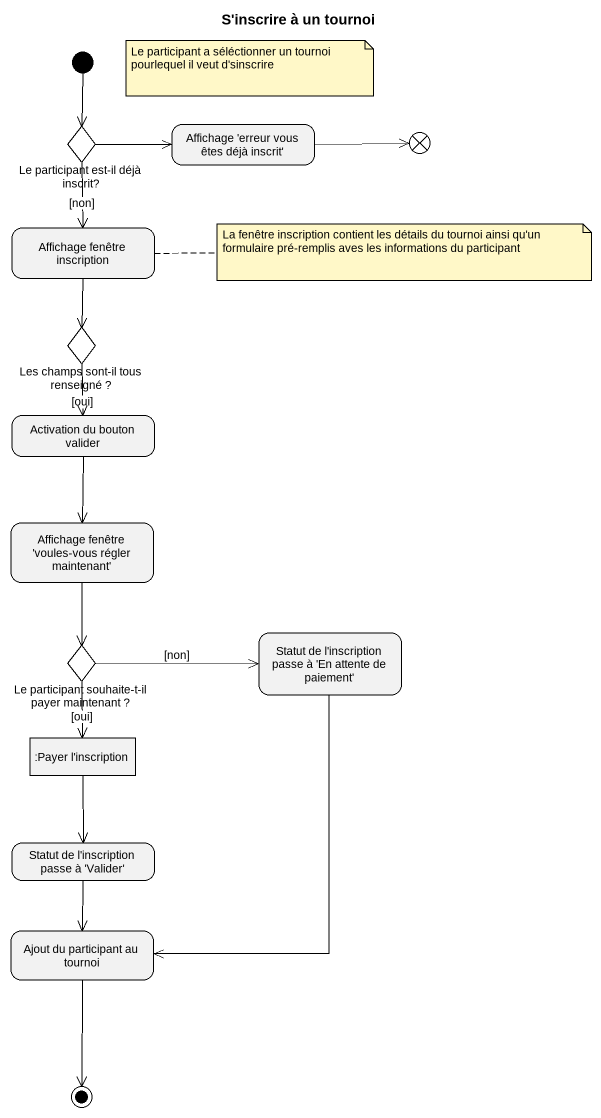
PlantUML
@startuml
title S'inscrire à un tournoi
hide empty description
state "Le participant est-il déjà inscrit?" as Le_participant_est_il_déjà <<choice>>
state "Affichage 'erreur vous êtes déjà inscrit'" as Affichage_erreur_vous_êtes
state flowfinal1 <<end>>
state "Affichage fenêtre inscription" as Affichage_fenêtre
state "Les champs sont-il tous renseigné ?" as Les_champs_sont_il_tous <<choice>>
state "Activation du bouton valider" as Activation_du_bouton_valider
state "Affichage fenêtre 'voules-vous régler maintenant'" as Affichage_fenêtre_voules
state "Le participant souhaite-t-il payer maintenant ?" as Le_participant_souhaite_t <<choice>>
state "Statut de l'inscription passe à 'En attente de paiement'" as Statut_de_l_inscription
state ":Payer l'inscription" as Payer_l_inscription <<object>>
state "Statut de l'inscription passe à 'Valider'" as Statut_de_l_inscription_2
state "Ajout du participant au tournoi" as Ajout_du_participant_au
[*] --> Le_participant_est_il_déjà
Le_participant_est_il_déjà -right-> Affichage_erreur_vous_êtes
Le_participant_est_il_déjà --> Affichage_fenêtre : [non]
Affichage_erreur_vous_êtes -right-> flowfinal1
Affichage_fenêtre --> Les_champs_sont_il_tous
Les_champs_sont_il_tous --> Activation_du_bouton_valider : [oui]
Activation_du_bouton_valider --> Affichage_fenêtre_voules
Affichage_fenêtre_voules --> Le_participant_souhaite_t
Le_participant_souhaite_t -right-> Statut_de_l_inscription : [non]
Le_participant_souhaite_t --> Payer_l_inscription : [oui]
Statut_de_l_inscription --> Ajout_du_participant_au
Payer_l_inscription --> Statut_de_l_inscription_2
Statut_de_l_inscription_2 --> Ajout_du_participant_au
Ajout_du_participant_au --> [*]
note as N1
  Le participant a séléctionner un tournoi pourlequel il veut d'sinscrire
end note
note right of Affichage_fenêtre : La fenêtre inscription contient les détails du tournoi ainsi qu'un formulaire pré-remplis aves les informations du participant
@enduml
